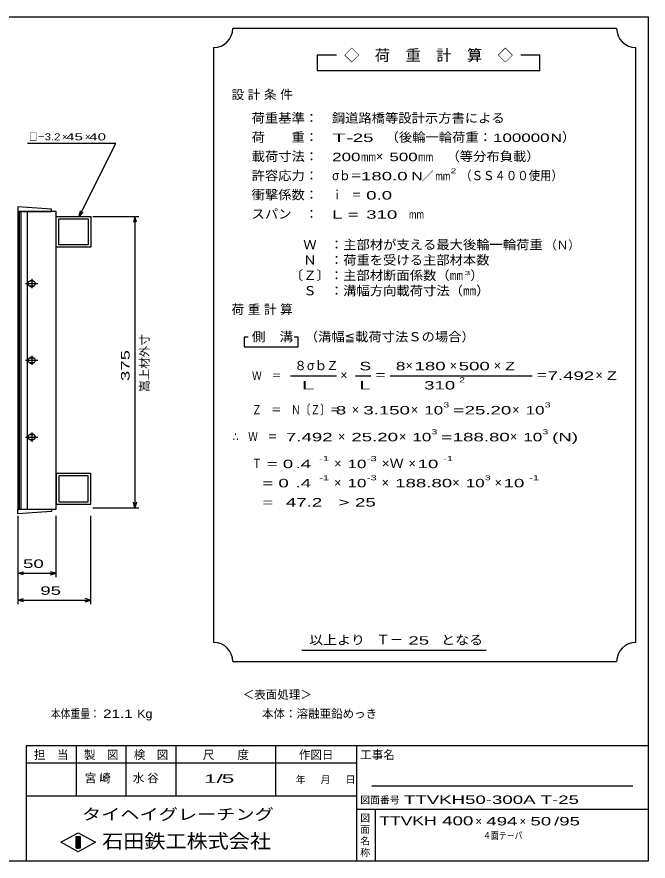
# Model space of a CAD drawing. Units: millimetres, scale not verified. Extents: x -910 to 868, y -641 to 524.
# Drawn here: x 46 to 868, y -576 to 524 of the extents above; entities that cross this region are included whole.
import ezdxf
from ezdxf.enums import TextEntityAlignment as Align

# ---------------------------------------------------------------- set-up
doc = ezdxf.new("R2010")
doc.units = ezdxf.units.MM
doc.header["$LTSCALE"] = 5
for name, color, linetype, lineweight in [('0_2', 150, 'Continuous', 25), ('16', 3, 'Continuous', 25), ('22', 2, 'Continuous', 25)]:
    doc.layers.add(name, color=color, linetype=linetype, lineweight=lineweight)
doc.styles.add('ベクトル', font='')
doc.styles.get('ベクトル').set_extended_font_data('ベクトル')

msp = doc.modelspace()

# ---------------------------------------------------------------- linework, layer by layer
at = {"layer": '0_2'}
for p, q in [((-862, 524.25), (868, 524.25)), ((868, 524.25), (868, -575.75)), ((868, -425.75), (58, -425.75)), ((58, -425.75), (58, -575.75)), ((123, -425.75), (123, -490.75)), ((188, -490.75), (188, -425.75)), ((253, -425.75), (253, -490.75)), ((383, -490.75), (383, -425.75)), ((488, -425.75), (488, -575.75)), ((488, -448.25), (58, -448.25)), ((848, -478.25), (508, -478.25)), ((58, -490.75), (488, -490.75)), ((488, -508.25), (868, -508.25)), ((513, -575.75), (513, -508.25)), ((103, -551.25), (125.5, -538.75)), ((125.5, -538.75), (148, -551.25)), ((123, -543.75), (128, -543.75)), ((123, -558.75), (123, -543.75)), ((123, -543.75), (124, -543.75)), ((124, -543.75), (124, -558.75)), ((125, -558.75), (125, -543.75)), ((125, -543.75), (126, -543.75)), ((126, -543.75), (126, -558.75)), ((127, -558.75), (127, -543.75)), ((127, -543.75), (128, -543.75)), ((128, -543.75), (128, -558.75)), ((128, -543.75), (128, -558.75)), ((125.5, -563.75), (103, -551.25)), ((128, -558.75), (123, -558.75)), ((124, -558.75), (125, -558.75)), ((148, -551.25), (125.5, -563.75)), ((126, -558.75), (127, -558.75)), ((868, -575.75), (-862, -575.75))]:
    msp.add_line(p, q, dxfattribs=at)
at = {"layer": '16'}
for p, q in [((91, 273.75), (47, 276.75)), ((47, 276.75), (47, 270.75)), ((47, 270.75), (91, 270.75)), ((47, 270.75), (47, -117.25)), ((97, 270.75), (47, 270.75)), ((48.5, 270.75), (48.5, -117.25)), ((51.5, -117.25), (51.5, 270.75)), ((59, 270.75), (59, -117.25)), ((91, 270.75), (91, 273.75)), ((97, -117.25), (97, 270.75)), ((97, 264.25), (142, 264.25)), ((97, 224.25), (97, 264.25)), ((142, 264.25), (142, 224.25)), ((100.2, 261.05), (138.8, 261.05)), ((100.2, 227.45), (100.2, 261.05)), ((138.8, 261.05), (138.8, 227.45)), ((142, 224.25), (97, 224.25)), ((138.8, 227.45), (100.2, 227.45)), ((57, 176.75), (73, 176.75)), ((67, 179.75), (63, 179.75)), ((65, 182.75), (65, 170.75)), ((63, 173.75), (67, 173.75)), ((67, 79.75), (63, 79.75)), ((65, 82.75), (65, 70.75)), ((57, 76.75), (73, 76.75)), ((63, 73.75), (67, 73.75)), ((67, -20.25), (63, -20.25)), ((65, -17.25), (65, -29.25)), ((57, -23.25), (73, -23.25)), ((63, -26.25), (67, -26.25)), ((142, -70.75), (97, -70.75)), ((97, -70.75), (97, -110.75)), ((138.8, -73.95), (100.2, -73.95)), ((100.2, -73.95), (100.2, -107.55)), ((138.8, -107.55), (138.8, -73.95)), ((142, -110.75), (142, -70.75)), ((100.2, -107.55), (138.8, -107.55)), ((47, -117.25), (91, -117.25)), ((47, -123.25), (47, -117.25)), ((47, -117.25), (97, -117.25)), ((91, -120.25), (47, -123.25)), ((91, -117.25), (91, -120.25)), ((97, -110.75), (142, -110.75))]:
    msp.add_line(p, q, dxfattribs=at)
for centre, radius, start, end in [((63, 176.75), 3, 90, 270), ((65, 176.75), 4, 46.6, 133.4), ((67, 176.75), 3, 270, 90), ((65, 176.75), 4, 226.6, 313.4), ((63, 76.75), 3, 90, 270), ((65, 76.75), 4, 46.6, 133.4), ((67, 76.75), 3, 270, 90), ((65, 76.75), 4, 226.6, 313.4), ((63, -23.25), 3, 90, 270), ((65, -23.25), 4, 46.6, 133.4), ((67, -23.25), 3, 270, 90), ((65, -23.25), 4, 226.6, 313.4)]:
    msp.add_arc(centre, radius, start, end, dxfattribs=at)
at = {"layer": '22', "color": 4}
for p, q in [((827, 509.25), (327, 509.25)), ((302, 484.25), (302, -290.75)), ((852, -290.75), (852, 484.25)), ((462, 474.25), (437, 474.25)), ((437, 474.25), (437, 454.25)), ((727, 474.25), (702, 474.25)), ((727, 454.25), (727, 474.25)), ((437, 454.25), (727, 454.25)), ((174.5, 359.25), (59.5, 359.25)), ((127, 264.25), (174.5, 359.25)), ((127, 264.25), (128.5, 271.55)), ((127, 264.25), (132, 269.75)), ((144.5, 264.25), (204.5, 264.25)), ((199.5, 264.25), (197.5, 256.75)), ((201.5, 256.75), (199.5, 264.25)), ((199.5, 264.25), (199.5, -115.75)), ((347, 106.75), (342, 106.75)), ((342, 106.75), (342, 94.25)), ((412, 106.75), (407, 106.75)), ((412, 94.25), (412, 106.75)), ((342, 94.25), (412, 94.25)), ((402, 56.75), (462, 56.75)), ((487, 56.75), (507, 56.75)), ((532, 56.75), (717, 56.75)), ((199.5, -115.75), (197.5, -108.25)), ((201.5, -108.25), (199.5, -115.75)), ((204.5, -115.75), (144.5, -115.75)), ((47, -125.75), (47, -205.75)), ((47, -125.75), (47, -240.75)), ((97, -205.75), (97, -125.75)), ((142, -240.75), (142, -125.75)), ((47, -200.75), (54.5, -198.75)), ((54.5, -202.75), (47, -200.75)), ((47, -200.75), (97, -200.75)), ((97, -200.75), (89.5, -198.75)), ((89.5, -202.75), (97, -200.75)), ((47, -235.75), (54.5, -233.75)), ((54.5, -237.75), (47, -235.75)), ((47, -235.75), (142, -235.75)), ((142, -235.75), (134.5, -233.75)), ((134.5, -237.75), (142, -235.75)), ((417, -300.75), (657, -300.75)), ((327, -315.75), (827, -315.75))]:
    msp.add_line(p, q, dxfattribs=at)
for centre, start, end in [((302, 509.25), 270, 0), ((852, 509.25), 180, 270), ((302, -315.75), 0, 90), ((852, -315.75), 90, 180)]:
    msp.add_arc(centre, 25, start, end, dxfattribs=at)

# ---------------------------------------------------------------- texts
at = {"layer": '0_2', "style": 'ベクトル'}
for s, height, p in [('担\u3000当', 11, (68, -437.25)), ('製\u3000図', 11, (133, -437.25)), ('検\u3000図', 11, (198, -437.25)), ('尺\u3000\u3000度', 11, (288, -437.25)), ('作図日', 11, (413, -437.25)), ('工事名', 11, (493, -437.25)), ('年', 9.164, (409, -469.5)), ('月', 9.164, (441.5, -469.5)), ('日', 9.164, (474, -469.5)), ('図面番号', 9.164, (493, -496)), ('図', 9.164, (493, -519.5)), ('面', 9.164, (493, -534.5)), ('名', 9.164, (493, -549.5)), ('称', 9.164, (493, -564.5))]:
    msp.add_text(s, height=height, dxfattribs=at).set_placement(p, align=Align.MIDDLE_LEFT)
at = {"layer": '0_2', "color": 222, "style": 'ベクトル'}
for s, height, width, p in [('タイヘイグレーチング', 14.66, 1.25, (130.5, -514.75)), ('石田鉄工株式会社', 18.33, 1.1, (156.75, -549.75))]:
    msp.add_text(s, height=height, dxfattribs=dict(at, width=width)).set_placement(p, align=Align.MIDDLE_LEFT)
at = {"layer": '22', "style": 'ベクトル'}
for s, height, p in [('◇\u3000荷\u3000重\u3000計\u3000算\u3000◇', 14.66, (472, 474.25)), ('）', 12.1, (756, 367.5)), ('×', 9.164, (104.5, 368)), ('×', 9.164, (134.5, 368)), ('×', 12.1, (513.5, 342.5)), ('／', 11, (573.25, 316.75)), ('（Ｎ）', 11, (734, 226.75)), ('）', 12.1, (636.5, 187.5)), ('σｂ', 12.1, (423.5, 70)), ('８', 12.1, (407, 70)), ('Ｚ', 12.1, (448.5, 70)), ('×', 12.1, (552, 70)), ('×', 12.1, (609.5, 70)), ('×', 12.1, (667, 70)), ('×', 12.1, (467, 57.5)), ('×', 12.1, (799.5, 57.5)), ('×', 12.1, (482, 12.5)), ('×', 12.1, (559, 12.5)), ('×', 12.1, (691, 12.5)), ('×', 12.1, (464, -22.5)), ('×', 12.1, (543.5, -22.5)), ('×', 12.1, (688, -22.5)), ('×', 12.1, (459, -57.5)), ('×', 12.1, (556, -57.5)), ('×', 12.1, (459, -82.5)), ('×', 12.1, (521, -82.5)), ('×', 12.1, (613, -82.5)), ('×', 12.1, (668, -82.5)), ('Ｔ－', 12.83, (514, -287)), ('＜表面処理＞', 11, (340, -358.75)), ('本体：', 11, (365, -383.75)), ('溶融亜鉛めっき', 11, (410, -383.75)), ('×', 11, (643, -523.75)), ('×', 11, (700.5, -523.75))]:
    msp.add_text(s, height=height, dxfattribs=at).set_placement(p, align=Align.MIDDLE_LEFT)
for s, height, width, p in [('荷重基準：\u3000', 12.1, 1.05, (351.5, 392.5)), ('鋼道路橋等設計示方書による', 12.1, 1.05, (456, 392.5)), ('荷\u3000\u3000重：\u3000', 12.1, 1.05, (351.5, 367.5)), ('（後輪一輪荷重：', 12.1, 1.05, (526, 367.5)), ('□－', 9.164, 0.8, (62, 368)), ('3.2', 9.164, 1.2, (82, 368)), (' 45 ', 9.164, 1.6, (104.5, 368)), (' 40 ', 9.164, 1.6, (134.5, 368)), ('T-', 11, 2, (456.5, 366.75)), (' 25 ', 11, 1.65, (476.5, 366.75)), ('100000', 11, 1.5, (666, 366.75)), ('N', 11, 1.4, (741, 366.75)), ('載荷寸法：\u3000', 12.1, 1.05, (351.5, 342.5)), ('200', 11, 1.5, (456.5, 341.75)), ('mm', 11, 0.8, (494, 341.75)), ('500', 11, 1.5, (531, 341.75)), ('mm', 11, 0.8, (568.5, 341.75)), ('\u3000（等分布負載）', 12.1, 1.05, (588, 342.5)), ('許容応力：\u3000', 12.1, 1.05, (351.5, 317.5)), ('σｂ＝', 12.1, 0.9, (456.5, 317.5)), ('180.0', 11, 1.65, (494, 316.75)), ('N', 11, 1.4, (559.5, 316.75)), ('mm', 11, 0.8, (590.75, 316.75)), ('2', 6.598, 1.5, (610.75, 323.75)), ('（ＳＳ４００使用）', 12.1, 0.9, (623.25, 317.5)), ('衝撃係数：\u3000', 12.1, 1.05, (351.5, 292.5)), ('ｉ\u3000＝', 12.1, 0.75, (456.5, 292.5)), (' 0.0', 11, 1.65, (494, 291.75)), ('スパン\u3000：\u3000', 12.1, 1.05, (351.5, 267.5)), ('L =', 11, 1.65, (456.5, 266.75)), (' 310 ', 11, 1.65, (494, 266.75)), ('mm', 11, 0.8, (556.5, 266.75)), ('\u3000Ｗ\u3000：主部材が支える最大後輪一輪荷重', 12.1, 1.05, (401.5, 227.5)), ('\u3000Ｎ\u3000：荷重を受ける主部材本数', 12.1, 1.05, (401.5, 207.5)), ('〔Ｚ〕：主部材断面係数（㎜', 12.1, 1.05, (401.5, 187.5)), ('3', 5.499, 1.8, (629, 190.5)), ('\u3000Ｓ\u3000：溝幅方向載荷寸法（㎜）', 12.1, 1.05, (401.5, 167.5)), ('側\u3000溝', 12.1, 1.1, (351.5, 107.5)), ('\u3000（溝幅≦載荷寸法Ｓの場合）', 12.1, 1.05, (403.5, 107.5)), ('S', 11, 1.55, (492, 69.25)), ('8', 11, 1.5, (539.5, 69.25)), (' 180 ', 11, 1.65, (557, 69.25)), (' 500 ', 11, 1.65, (614.5, 69.25)), ('Z', 11, 1.4, (682, 69.25)), ('Ｗ\u3000＝', 11, 0.85, (352, 56.75)), ('＝', 12.1, 0.9, (512, 57.5)), ('＝', 12.1, 0.9, (722, 57.5)), ('7.492', 11, 1.65, (737, 56.75)), ('Z', 11, 1.4, (814.5, 56.75)), ('L', 11, 1.8, (492, 44.25)), (' 310 ', 11, 1.65, (569.5, 44.25)), ('2', 6.598, 1.5, (622, 51.25)), ('3', 6.598, 1.5, (601.5, 18.75)), ('3', 6.598, 1.5, (733.5, 18.75)), ('Ｚ\u3000＝\u3000Ｎ〔Ｚ〕＝', 12.1, 0.75, (352, 12.5)), (' 8 ', 11, 1.65, (454.5, 11.75)), ('3.150', 11, 1.65, (497, 11.75)), ('10', 11, 1.5, (576.5, 11.75)), ('=', 11, 1.7, (614, 11.75)), ('25.20', 11, 1.65, (629, 11.75)), ('10', 11, 1.5, (708.5, 11.75)), ('∴\u3000Ｗ\u3000＝', 12.1, 0.75, (327, -22.5)), (' 7.492', 11, 1.65, (389.5, -23.25)), ('25.20', 11, 1.65, (481.5, -23.25)), ('10', 11, 1.5, (561, -23.25)), ('3', 6.598, 1.5, (586, -16.25)), ('=', 11, 1.7, (598.5, -23.25)), ('188.80', 11, 1.65, (613.5, -23.25)), ('10', 11, 1.5, (705.5, -23.25)), ('3', 6.598, 1.5, (730.5, -16.25)), ('(N)', 11, 1.65, (743, -23.25)), ('Ｔ', 12.1, 0.75, (352, -57.5)), (' = 0', 11, 1.65, (364.5, -58.25)), (' .4 ', 11, 1.65, (402, -58.25)), ('-1', 6.598, 1.65, (439.5, -51.25)), ('10', 11, 1.5, (476.5, -58.25)), ('-3', 6.598, 1.65, (501.5, -51.25)), ('×Ｗ', 12.1, 1.1, (521, -57.5)), (' 10 ', 11, 1.65, (561, -58.25)), ('-1', 6.598, 1.65, (601, -51.25)), ('-1', 6.598, 1.65, (439.5, -76.25)), ('-3', 6.598, 1.65, (501.5, -76.25)), ('3', 6.598, 1.5, (655.5, -76.25)), ('-1', 6.598, 1.65, (713, -76.25)), ('  = 0', 11, 1.65, (352, -83.25)), (' .4 ', 11, 1.65, (402, -83.25)), ('10', 11, 1.5, (476.5, -83.25)), ('188.80', 11, 1.65, (538.5, -83.25)), ('10', 11, 1.5, (630.5, -83.25)), (' 10 ', 11, 1.65, (673, -83.25)), ('  =', 11, 1.65, (352, -108.25)), (' 47.2', 11, 1.65, (389.5, -108.25)), ('>', 11, 1.7, (464.5, -108.25)), (' 25 ', 11, 1.65, (479.5, -108.25)), (' 50 ', 11, 1.65, (47, -188.25)), (' 95 ', 11, 1.65, (69.5, -223.25)), ('以上より\u3000', 12.1, 1.1, (426.5, -287.5)), (' 25 ', 11, 1.65, (549, -288.25)), ('となる', 12.1, 1.1, (598.5, -287.5)), ('本体重量：', 11, 0.85, (90, -383.75)), (' 21.1', 11, 1.35, (152.5, -383.75)), ('Kg', 11, 1.1, (202.5, -383.75)), ('1/', 11, 2, (289.5, -468.25)), (' 5 ', 11, 2, (304.5, -468.25)), ('TTVKH50-300A T-25             ', 11, 1.65, (550, -495.75)), ('TTVKH', 11.73, 1.45, (518, -523.25)), (' 400 ', 11.73, 1.55, (593, -523.25)), (' 494 ', 11, 1.65, (650.5, -523.75)), (' 50 ', 11, 1.65, (708, -523.75)), ('/', 11, 1.65, (745.5, -523.75)), (' 95 ', 11, 1.65, (745.5, -523.75)), ('４面テーパ', 9.164, 0.8, (653, -542.5))]:
    msp.add_text(s, height=height, dxfattribs=dict(at, width=width)).set_placement(p, align=Align.MIDDLE_LEFT)
msp.add_text('嵩上材外寸', height=11, rotation=90, dxfattribs=at).set_placement((212, 35.75), align=Align.MIDDLE_LEFT)
at = {"layer": '22', "style": 'ベクトル', "width": 1.65}
msp.add_text(' 375 ', height=11, rotation=90, dxfattribs=at).set_placement((187, 43), align=Align.MIDDLE_LEFT)
at = {"layer": '22', "attachment_point": 4, "style": 'ベクトル'}
for s, insert, char_height in [('\\T1.28;設計条件', (325.25, 422.5), 12.1), ('\\T1.28;荷重計算', (325.25, 142.5), 12.1), ('\\T1.5;\\W2;\\~L\\~', (404.5, 44.25), 11), ('\\T1.25;宮崎\u3000', (134.25, -468.25), 11), ('\\T1.25;水谷\u3000', (196.75, -468.25), 11)]:
    msp.add_mtext(s, dxfattribs=dict(at, insert=insert, char_height=char_height))

doc.saveas('drawing.dxf')
